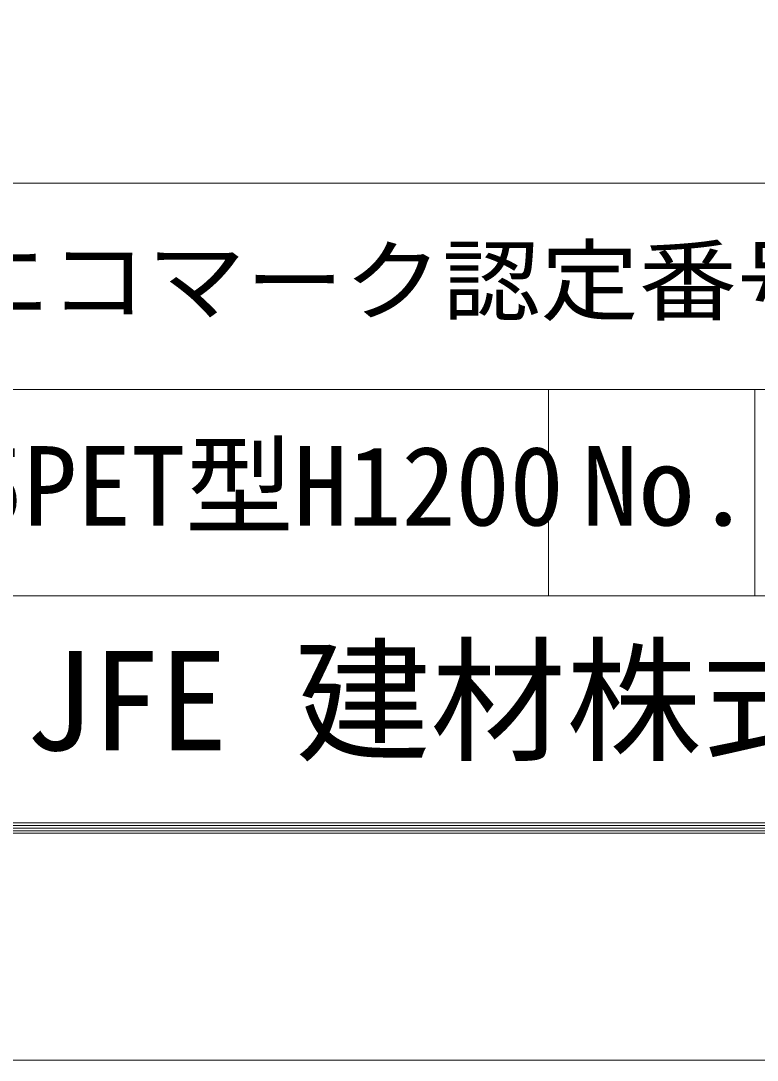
# Model space of a CAD drawing. Units: millimetres, scale not verified. Extents: x -4455 to 4455, y -3150 to 3150.
# Drawn here: x 2661 to 3418, y -3150 to -2082 of the extents above; entities that cross this region are included whole.
import ezdxf
from ezdxf.enums import TextEntityAlignment as Align

# ---------------------------------------------------------------- set-up
doc = ezdxf.new("R2010")
doc.units = ezdxf.units.MM
doc.header["$LTSCALE"] = 30
doc.layers.add('0-D_D-TTL', color=7, linetype='Continuous', lineweight=9)
doc.layers.add('0-E_D-TTL-TXT', color=7, linetype='Continuous')
doc.styles.add('ＭＳ ゴシック', font='')
doc.styles.get('ＭＳ ゴシック').set_extended_font_data('MS Gothic')

msp = doc.modelspace()

# ---------------------------------------------------------------- linework, layer by layer
at = {"layer": '0-D_D-TTL'}
for p, q in [((2248.45, -2248.64), (4157.67, -2248.64)), ((2248.45, -2460.77), (4157.67, -2460.77)), ((3203.06, -2460.77), (3203.06, -2672.91)), ((3415.2, -2460.77), (3415.2, -2672.91)), ((2248.45, -2672.91), (4157.67, -2672.91))]:
    msp.add_line(p, q, dxfattribs=at)
at = {"layer": '0-D_D-TTL', "color": 2, "lineweight": 18}
msp.add_lwpolyline([(-4455.04, 3150.21), (4454.66, 3150.21), (4454.66, -3150.21), (-4455.04, -3150.21)], close=True, dxfattribs=at)
at = {"layer": '0-D_D-TTL'}
for points in [[(-4168.65, 2916.87), (4168.28, 2916.87), (4168.28, -2916.87), (-4168.65, -2916.87)], [(-4166, 2914.21), (4165.63, 2914.21), (4165.63, -2914.21), (-4166, -2914.21)], [(-4163.35, 2911.56), (4162.97, 2911.56), (4162.97, -2911.56), (-4163.35, -2911.56)], [(-4160.7, 2908.91), (4160.32, 2908.91), (4160.32, -2908.91), (-4160.7, -2908.91)], [(-4158.05, 2906.26), (4157.67, 2906.26), (4157.67, -2906.26), (-4158.05, -2906.26)]]:
    msp.add_lwpolyline(points, close=True, dxfattribs=at)

# ---------------------------------------------------------------- texts
at = {"layer": '0-E_D-TTL-TXT', "style": 'ＭＳ ゴシック'}
for s, height, width, p in [('エコマーク認定番号 22 131 001', 67.35, 1.1, (2588.45, -2402.66)), ('No.', 81.6, 1.05, (3237, -2624.97))]:
    msp.add_text(s, height=height, dxfattribs=dict(at, width=width)).set_placement(p, align=Align.BOTTOM_LEFT)
for s, height, p in [('VA5PET型H1200', 81.64, (2496.37, -2624.97)), ('JFE 建材株式会社', 102.1, (2664.64, -2862.24))]:
    msp.add_text(s, height=height, dxfattribs=at).set_placement(p, align=Align.BOTTOM_LEFT)

doc.saveas('drawing.dxf')
